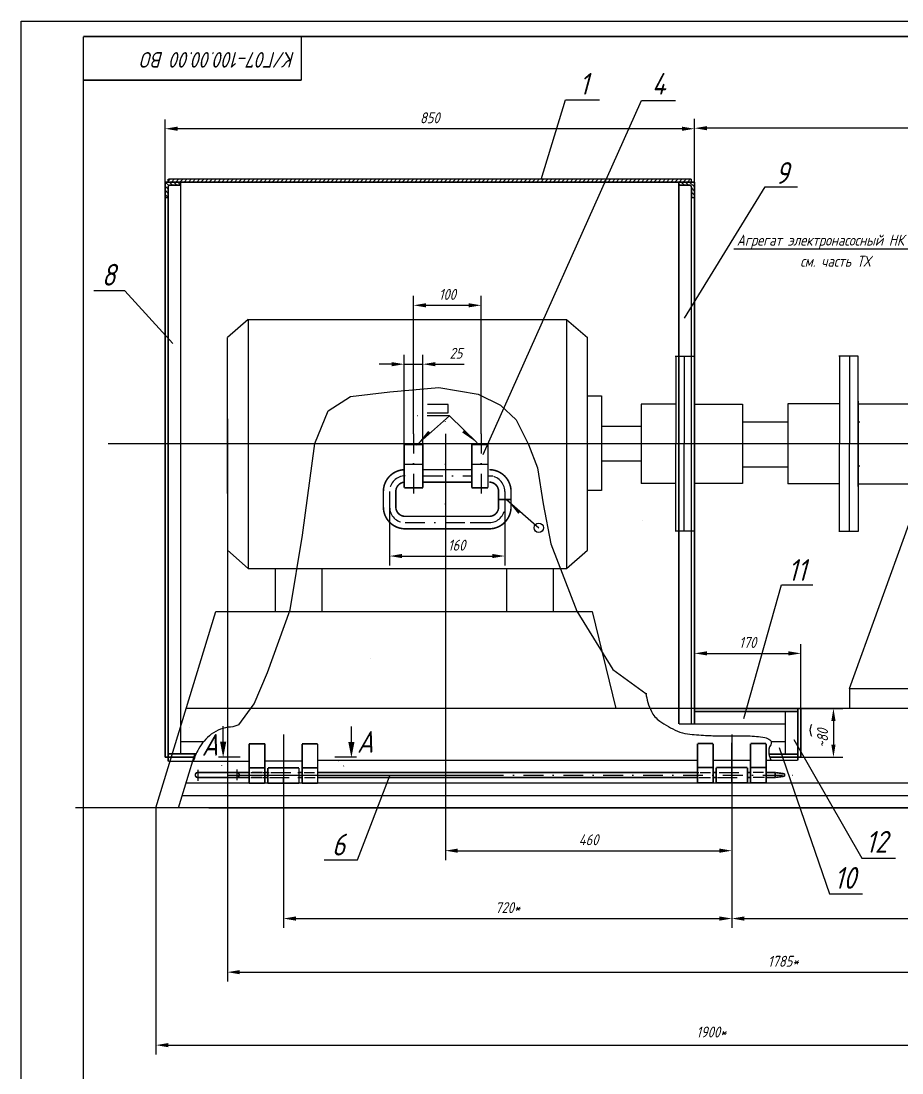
# Model space of a CAD drawing. Extents: x 973 to 2730, y 39 to 1746.
# Drawn here: x 1889.6 to 2172.4, y 958.1 to 1296.1 of the extents above; entities that cross this region are included whole.
import ezdxf
from ezdxf.enums import TextEntityAlignment as Align

# ---------------------------------------------------------------- set-up
doc = ezdxf.new("R2010")
doc.units = 0
doc.header["$LTSCALE"] = 0.5
doc.header["$MEASUREMENT"] = 0
doc.linetypes.add('DASHDOT', pattern=[25.4, 12.7, -6.35, 0, -6.35])
doc.linetypes.add('DASHED', pattern=[19.05, 12.7, -6.35])
doc.layers.get('0').update_dxf_attribs({"linetype": 'CONTINUOUS'})
doc.layers.get('DEFPOINTS').update_dxf_attribs({"linetype": 'CONTINUOUS'})
doc.styles.add('ROMANC', font='romanc', dxfattribs={"width": 0.8, "oblique": 15, "height": 3.5})
doc.dimstyles.get("Standard").update_dxf_attribs({"dimtxt": 0.18, "dimasz": 0.18, "dimexe": 0.18, "dimexo": 0.0625, "dimgap": 0.09, "dimtad": 0, "dimtih": 1, "dimtoh": 1, "dimdec": 4, "dimzin": 0, "dimdsep": 46, "dimtxsty": 'Standard', "dimcen": 0.09, "dimadec": 0, "dimazin": 0, "dimtfac": 1, "dimtdec": 4, "dimtofl": 0, "dimtmove": 0, "dimatfit": 3, "dimfxl": 0, "dimtolj": 1, "dimtzin": 0, "dimarcsym": 0})

# ---------------------------------------------------------------- blocks, each defined once
blk = doc.blocks.new('*D43')
at = {"color": 0, "linetype": 'ByBlock'}
for p, q in [((1953.17, 1043.22), (1953.17, 964.03)), ((2333.17, 1004.88), (2333.17, 964.03)), ((1957.17, 967.03), (2329.17, 967.03))]:
    blk.add_line(p, q, dxfattribs=at)
for points in [[(1957.17, 967.7), (1957.17, 966.36), (1953.17, 967.03)], [(2329.17, 967.7), (2329.17, 966.36), (2333.17, 967.03)]]:
    blk.add_solid(points, dxfattribs=at)
at = {"layer": 'DEFPOINTS', "color": 0, "linetype": 'ByBlock'}
for p in [(1953.17, 1043.22), (2333.17, 1004.88), (2333.17, 967.03)]:
    blk.add_point(p, dxfattribs=at)
at = {"color": 0, "linetype": 'ByBlock', "style": 'ROMANC', "oblique": 15, "width": 0.8}
blk.add_text('1900*', height=3.5, dxfattribs=at).set_placement((2131.57, 971.24), align=Align.MIDDLE_CENTER)
blk = doc.blocks.new('*D50')
at = {"color": 0, "linetype": 'ByBlock'}
for p, q in [((2333.17, 1019.97), (2333.17, 987.48)), ((1976.17, 1011.05), (1976.17, 987.48)), ((1980.17, 990.48), (2329.17, 990.48))]:
    blk.add_line(p, q, dxfattribs=at)
for points in [[(1980.17, 991.15), (1980.17, 989.81), (1976.17, 990.48)], [(2329.17, 991.15), (2329.17, 989.81), (2333.17, 990.48)]]:
    blk.add_solid(points, dxfattribs=at)
at = {"layer": 'DEFPOINTS', "color": 0, "linetype": 'ByBlock'}
for p in [(2333.17, 1019.97), (1976.17, 1011.05), (2333.17, 990.48)]:
    blk.add_point(p, dxfattribs=at)
at = {"color": 0, "linetype": 'ByBlock', "style": 'ROMANC', "oblique": 15, "width": 0.8}
blk.add_text('1785*', height=3.5, dxfattribs=at).set_placement((2154.67, 993.98), align=Align.MIDDLE_CENTER)
blk = doc.blocks.new('*D52')
at = {"color": 0, "linetype": 'ByBlock'}
for p, q in [((2282.17, 1043.22), (2282.17, 1004.7)), ((2138.17, 1025.36), (2138.17, 1004.7)), ((2142.17, 1007.7), (2278.17, 1007.7))]:
    blk.add_line(p, q, dxfattribs=at)
for points in [[(2142.17, 1008.37), (2142.17, 1007.03), (2138.17, 1007.7)], [(2278.17, 1008.37), (2278.17, 1007.03), (2282.17, 1007.7)]]:
    blk.add_solid(points, dxfattribs=at)
at = {"layer": 'DEFPOINTS', "color": 0, "linetype": 'ByBlock'}
for p in [(2282.17, 1043.22), (2138.17, 1025.36), (2282.17, 1007.7)]:
    blk.add_point(p, dxfattribs=at)
at = {"color": 0, "linetype": 'ByBlock', "style": 'ROMANC', "oblique": 15, "width": 0.8}
blk.add_text('720*', height=3.5, dxfattribs=at).set_placement((2210.17, 1011.2), align=Align.MIDDLE_CENTER)
blk = doc.blocks.new('*D51')
at = {"color": 0, "linetype": 'ByBlock'}
for p, q in [((2138.17, 1043.22), (2138.17, 1004.7)), ((1994.17, 1035.62), (1994.17, 1004.7)), ((1998.17, 1007.7), (2134.17, 1007.7))]:
    blk.add_line(p, q, dxfattribs=at)
for points in [[(1998.17, 1008.37), (1998.17, 1007.03), (1994.17, 1007.7)], [(2134.17, 1008.37), (2134.17, 1007.03), (2138.17, 1007.7)]]:
    blk.add_solid(points, dxfattribs=at)
at = {"layer": 'DEFPOINTS', "color": 0, "linetype": 'ByBlock'}
for p in [(2138.17, 1043.22), (1994.17, 1035.62), (2138.17, 1007.7)]:
    blk.add_point(p, dxfattribs=at)
at = {"color": 0, "linetype": 'ByBlock', "style": 'ROMANC', "oblique": 15, "width": 0.8}
blk.add_text('720*', height=3.5, dxfattribs=at).set_placement((2066.17, 1011.2), align=Align.MIDDLE_CENTER)
blk = doc.blocks.new('*D44')
at = {"color": 0, "linetype": 'ByBlock'}
for p, q in [((1956.17, 1244.32), (1956.17, 1264.46)), ((2126.17, 1244.32), (2126.17, 1264.46)), ((2122.17, 1261.46), (1960.17, 1261.46))]:
    blk.add_line(p, q, dxfattribs=at)
for points in [[(1960.17, 1262.13), (1960.17, 1260.79), (1956.17, 1261.46)], [(2122.17, 1262.13), (2122.17, 1260.79), (2126.17, 1261.46)]]:
    blk.add_solid(points, dxfattribs=at)
at = {"layer": 'DEFPOINTS', "color": 0, "linetype": 'ByBlock'}
for p in [(1956.17, 1261.46), (1956.17, 1244.32), (2126.17, 1244.32)]:
    blk.add_point(p, dxfattribs=at)
at = {"color": 0, "linetype": 'ByBlock', "style": 'ROMANC', "oblique": 15, "width": 0.8}
blk.add_text('850', height=3.5, dxfattribs=at).set_placement((2041.17, 1264.96), align=Align.MIDDLE_CENTER)
blk = doc.blocks.new('*X45')
at = {"color": 0}
for p, q in [((1957.17, 1244.59), (1957.9, 1245.32)), ((1958.25, 1244.32), (1959.25, 1245.32)), ((1959.6, 1244.32), (1960.6, 1245.32)), ((1960.94, 1244.32), (1961.94, 1245.32)), ((1962.29, 1244.32), (1963.29, 1245.32)), ((1963.64, 1244.32), (1964.64, 1245.32)), ((1964.99, 1244.32), (1965.99, 1245.32)), ((1966.33, 1244.32), (1967.33, 1245.32)), ((1967.68, 1244.32), (1968.68, 1245.32)), ((1969.03, 1244.32), (1970.03, 1245.32)), ((1970.37, 1244.32), (1971.37, 1245.32)), ((1971.72, 1244.32), (1972.72, 1245.32)), ((1973.07, 1244.32), (1974.07, 1245.32)), ((1974.41, 1244.32), (1975.41, 1245.32)), ((1975.76, 1244.32), (1976.76, 1245.32)), ((1977.11, 1244.32), (1978.11, 1245.32)), ((1978.46, 1244.32), (1979.46, 1245.32)), ((1979.8, 1244.32), (1980.8, 1245.32)), ((1981.15, 1244.32), (1982.15, 1245.32)), ((1982.5, 1244.32), (1983.5, 1245.32)), ((1983.84, 1244.32), (1984.84, 1245.32)), ((1985.19, 1244.32), (1986.19, 1245.32)), ((1986.54, 1244.32), (1987.54, 1245.32)), ((1987.89, 1244.32), (1988.89, 1245.32)), ((1989.23, 1244.32), (1990.23, 1245.32)), ((1990.58, 1244.32), (1991.58, 1245.32)), ((1991.93, 1244.32), (1992.93, 1245.32)), ((1993.27, 1244.32), (1994.27, 1245.32)), ((1994.62, 1244.32), (1995.62, 1245.32)), ((1995.97, 1244.32), (1996.97, 1245.32)), ((1997.31, 1244.32), (1998.31, 1245.32)), ((1998.66, 1244.32), (1999.66, 1245.32)), ((2000.01, 1244.32), (2001.01, 1245.32)), ((2001.36, 1244.32), (2002.36, 1245.32)), ((2002.7, 1244.32), (2003.7, 1245.32)), ((2004.05, 1244.32), (2005.05, 1245.32)), ((2005.4, 1244.32), (2006.4, 1245.32)), ((2006.74, 1244.32), (2007.74, 1245.32)), ((2008.09, 1244.32), (2009.09, 1245.32)), ((2009.44, 1244.32), (2010.44, 1245.32)), ((2010.78, 1244.32), (2011.78, 1245.32)), ((2012.13, 1244.32), (2013.13, 1245.32)), ((2013.48, 1244.32), (2014.48, 1245.32)), ((2014.83, 1244.32), (2015.83, 1245.32)), ((2016.17, 1244.32), (2017.17, 1245.32)), ((2017.52, 1244.32), (2018.52, 1245.32)), ((2018.87, 1244.32), (2019.87, 1245.32)), ((2020.21, 1244.32), (2021.21, 1245.32)), ((2021.56, 1244.32), (2022.56, 1245.32)), ((2022.91, 1244.32), (2023.91, 1245.32)), ((2024.26, 1244.32), (2025.26, 1245.32)), ((2025.6, 1244.32), (2026.6, 1245.32)), ((2026.95, 1244.32), (2027.95, 1245.32)), ((2028.3, 1244.32), (2029.3, 1245.32)), ((2029.64, 1244.32), (2030.64, 1245.32)), ((2030.99, 1244.32), (2031.99, 1245.32)), ((2032.34, 1244.32), (2033.34, 1245.32)), ((2033.68, 1244.32), (2034.68, 1245.32)), ((2035.03, 1244.32), (2036.03, 1245.32)), ((2036.38, 1244.32), (2037.38, 1245.32)), ((2037.73, 1244.32), (2038.73, 1245.32)), ((2039.07, 1244.32), (2040.07, 1245.32)), ((2040.42, 1244.32), (2041.42, 1245.32)), ((2041.77, 1244.32), (2042.77, 1245.32)), ((2043.11, 1244.32), (2044.11, 1245.32)), ((2044.46, 1244.32), (2045.46, 1245.32)), ((2045.81, 1244.32), (2046.81, 1245.32)), ((2047.15, 1244.32), (2048.15, 1245.32)), ((2048.5, 1244.32), (2049.5, 1245.32)), ((2049.85, 1244.32), (2050.85, 1245.32)), ((2051.2, 1244.32), (2052.2, 1245.32)), ((2052.54, 1244.32), (2053.54, 1245.32)), ((2053.89, 1244.32), (2054.89, 1245.32)), ((2055.24, 1244.32), (2056.24, 1245.32)), ((2056.58, 1244.32), (2057.58, 1245.32)), ((2057.93, 1244.32), (2058.93, 1245.32)), ((2059.28, 1244.32), (2060.28, 1245.32)), ((2060.63, 1244.32), (2061.63, 1245.32)), ((2061.97, 1244.32), (2062.97, 1245.32)), ((2063.32, 1244.32), (2064.32, 1245.32)), ((2064.67, 1244.32), (2065.67, 1245.32)), ((2066.01, 1244.32), (2067.01, 1245.32)), ((2067.36, 1244.32), (2068.36, 1245.32)), ((2068.71, 1244.32), (2069.71, 1245.32)), ((2070.05, 1244.32), (2071.05, 1245.32)), ((2071.4, 1244.32), (2072.4, 1245.32)), ((2072.75, 1244.32), (2073.75, 1245.32)), ((2074.1, 1244.32), (2075.1, 1245.32)), ((2075.44, 1244.32), (2076.44, 1245.32)), ((2076.79, 1244.32), (2077.79, 1245.32)), ((2078.14, 1244.32), (2079.14, 1245.32)), ((2079.48, 1244.32), (2080.48, 1245.32)), ((2080.83, 1244.32), (2081.83, 1245.32)), ((2082.18, 1244.32), (2083.18, 1245.32)), ((2083.52, 1244.32), (2084.52, 1245.32)), ((2084.87, 1244.32), (2085.87, 1245.32)), ((2086.22, 1244.32), (2087.22, 1245.32)), ((2087.57, 1244.32), (2088.57, 1245.32)), ((2088.91, 1244.32), (2089.91, 1245.32)), ((2090.26, 1244.32), (2091.26, 1245.32)), ((2091.61, 1244.32), (2092.61, 1245.32)), ((2092.95, 1244.32), (2093.95, 1245.32)), ((2094.3, 1244.32), (2095.3, 1245.32)), ((2095.65, 1244.32), (2096.65, 1245.32)), ((2097, 1244.32), (2098, 1245.32)), ((2098.34, 1244.32), (2099.34, 1245.32)), ((2099.69, 1244.32), (2100.69, 1245.32)), ((2101.04, 1244.32), (2102.04, 1245.32)), ((2102.38, 1244.32), (2103.38, 1245.32)), ((2103.73, 1244.32), (2104.73, 1245.32)), ((2105.08, 1244.32), (2106.08, 1245.32)), ((2106.42, 1244.32), (2107.42, 1245.32)), ((2107.77, 1244.32), (2108.77, 1245.32)), ((2109.12, 1244.32), (2110.12, 1245.32)), ((2110.47, 1244.32), (2111.47, 1245.32)), ((2111.81, 1244.32), (2112.81, 1245.32)), ((2113.16, 1244.32), (2114.16, 1245.32)), ((2114.51, 1244.32), (2115.51, 1245.32)), ((2115.85, 1244.32), (2116.85, 1245.32)), ((2117.2, 1244.32), (2118.2, 1245.32)), ((2118.55, 1244.32), (2119.55, 1245.32)), ((2119.89, 1244.32), (2120.89, 1245.32)), ((2121.24, 1244.32), (2122.24, 1245.32)), ((2122.59, 1244.32), (2123.59, 1245.32)), ((2123.94, 1244.32), (2124.94, 1245.32))]:
    blk.add_line(p, q, dxfattribs=at)
blk = doc.blocks.new('*X46')
at = {"color": 0}
for p, q in [((2121.58, 1243.32), (2121.17, 1243.73)), ((2122.93, 1243.32), (2121.93, 1244.32)), ((2124.27, 1243.32), (2123.28, 1244.32)), ((2126.17, 1242.77), (2124.62, 1244.32)), ((2126.17, 1244.12), (2125.97, 1244.32)), ((2126.17, 1241.43), (2125.17, 1242.43)), ((2126.17, 1240.08), (2125.17, 1241.08)), ((2125.58, 1239.32), (2125.17, 1239.73))]:
    blk.add_line(p, q, dxfattribs=at)
blk = doc.blocks.new('*X47')
at = {"color": 0}
for p, q in [((1957.38, 1243.18), (1956.24, 1244.32)), ((1958.59, 1243.32), (1957.59, 1244.32)), ((1959.94, 1243.32), (1958.94, 1244.32)), ((1961.13, 1243.47), (1960.29, 1244.32)), ((1957.17, 1242.05), (1956.17, 1243.05)), ((1957.17, 1240.7), (1956.17, 1241.7)), ((1957.1, 1239.42), (1956.17, 1240.35))]:
    blk.add_line(p, q, dxfattribs=at)
blk = doc.blocks.new('*D48')
at = {"color": 0, "linetype": 'ByBlock'}
for p, q in [((2126.17, 1075.22), (2126.17, 1095.9)), ((2160.36, 1075.22), (2160.36, 1095.9)), ((2130.17, 1092.9), (2156.36, 1092.9))]:
    blk.add_line(p, q, dxfattribs=at)
for points in [[(2130.17, 1093.57), (2130.17, 1092.23), (2126.17, 1092.9)], [(2156.36, 1093.57), (2156.36, 1092.23), (2160.36, 1092.9)]]:
    blk.add_solid(points, dxfattribs=at)
at = {"layer": 'DEFPOINTS', "color": 0, "linetype": 'ByBlock'}
for p in [(2160.36, 1092.9), (2126.17, 1075.22), (2160.36, 1075.22)]:
    blk.add_point(p, dxfattribs=at)
at = {"color": 0, "linetype": 'ByBlock', "style": 'ROMANC', "oblique": 15, "width": 0.8}
blk.add_text('170', height=3.5, dxfattribs=at).set_placement((2143.26, 1096.4), align=Align.MIDDLE_CENTER)
blk = doc.blocks.new('*D54')
at = {"color": 0, "linetype": 'ByBlock'}
for p, q in [((2126.17, 1244.32), (2126.17, 1264.63)), ((2336.77, 1173.88), (2336.77, 1264.63)), ((2332.77, 1261.63), (2130.17, 1261.63))]:
    blk.add_line(p, q, dxfattribs=at)
for points in [[(2130.17, 1262.3), (2130.17, 1260.96), (2126.17, 1261.63)], [(2332.77, 1262.3), (2332.77, 1260.96), (2336.77, 1261.63)]]:
    blk.add_solid(points, dxfattribs=at)
at = {"layer": 'DEFPOINTS', "color": 0, "linetype": 'ByBlock'}
for p in [(2126.17, 1261.63), (2126.17, 1244.32), (2336.77, 1173.88)]:
    blk.add_point(p, dxfattribs=at)
at = {"color": 0, "linetype": 'ByBlock', "style": 'ROMANC', "oblique": 15, "width": 0.8}
blk.add_text('1035*', height=3.5, dxfattribs=at).set_placement((2231.47, 1265.13), align=Align.MIDDLE_CENTER)
blk = doc.blocks.new('*D67')
at = {"color": 0, "linetype": 'ByBlock'}
for p, q in [((2035.97, 1163.42), (2035.97, 1207.73)), ((2057.67, 1165.77), (2057.67, 1207.73)), ((2039.97, 1204.73), (2053.67, 1204.73))]:
    blk.add_line(p, q, dxfattribs=at)
for points in [[(2039.97, 1205.4), (2039.97, 1204.06), (2035.97, 1204.73)], [(2053.67, 1205.4), (2053.67, 1204.06), (2057.67, 1204.73)]]:
    blk.add_solid(points, dxfattribs=at)
at = {"layer": 'DEFPOINTS', "color": 0, "linetype": 'ByBlock'}
for p in [(2057.67, 1204.73), (2035.97, 1163.42), (2057.67, 1165.77)]:
    blk.add_point(p, dxfattribs=at)
at = {"color": 0, "linetype": 'ByBlock', "style": 'ROMANC', "oblique": 15, "width": 0.8}
blk.add_text('100', height=3.5, dxfattribs=at).set_placement((2046.82, 1208.23), align=Align.MIDDLE_CENTER)
blk = doc.blocks.new('*D68')
at = {"color": 0, "linetype": 'ByBlock'}
for p, q in [((2046.17, 1124.97), (2046.17, 1026.51)), ((2138.17, 1058.52), (2138.17, 1026.51)), ((2050.17, 1029.51), (2134.17, 1029.51))]:
    blk.add_line(p, q, dxfattribs=at)
for points in [[(2050.17, 1030.18), (2050.17, 1028.84), (2046.17, 1029.51)], [(2134.17, 1030.18), (2134.17, 1028.84), (2138.17, 1029.51)]]:
    blk.add_solid(points, dxfattribs=at)
at = {"layer": 'DEFPOINTS', "color": 0, "linetype": 'ByBlock'}
for p in [(2046.17, 1124.97), (2138.17, 1058.52), (2138.17, 1029.51)]:
    blk.add_point(p, dxfattribs=at)
at = {"color": 0, "linetype": 'ByBlock', "style": 'ROMANC', "oblique": 15, "width": 0.8}
blk.add_text('460', height=3.5, dxfattribs=at).set_placement((2092.17, 1033.01), align=Align.MIDDLE_CENTER)
blk = doc.blocks.new('*D78')
at = {"color": 0, "linetype": 'ByBlock'}
for p, q in [((2007.92, 1139.92), (2007.92, 1121.17)), ((2044.92, 1142.32), (2044.92, 1121.17)), ((2011.92, 1124.17), (2040.92, 1124.17))]:
    blk.add_line(p, q, dxfattribs=at)
for points in [[(2011.92, 1124.84), (2011.92, 1123.5), (2007.92, 1124.17)], [(2040.92, 1124.84), (2040.92, 1123.5), (2044.92, 1124.17)]]:
    blk.add_solid(points, dxfattribs=at)
at = {"layer": 'DEFPOINTS', "color": 0, "linetype": 'ByBlock'}
for p in [(2007.92, 1139.92), (2044.92, 1142.32), (2044.92, 1124.17)]:
    blk.add_point(p, dxfattribs=at)
at = {"color": 0, "linetype": 'ByBlock', "style": 'ROMANC', "oblique": 15, "width": 0.8}
blk.add_text('160', height=3.5, dxfattribs=at).set_placement((2029.46, 1127.66), align=Align.MIDDLE_CENTER)
blk = doc.blocks.new('*D71')
at = {"color": 0, "linetype": 'ByBlock'}
for p, q in [((2032.97, 1160.02), (2032.97, 1188.81)), ((2038.97, 1160.02), (2038.97, 1188.81)), ((2028.97, 1185.81), (2024.97, 1185.81)), ((2032.97, 1185.81), (2038.97, 1185.81)), ((2042.97, 1185.81), (2046.97, 1185.81)), ((2046.97, 1185.81), (2052.17, 1185.81))]:
    blk.add_line(p, q, dxfattribs=at)
for points in [[(2028.97, 1186.48), (2028.97, 1185.14), (2032.97, 1185.81)], [(2042.97, 1186.48), (2042.97, 1185.14), (2038.97, 1185.81)]]:
    blk.add_solid(points, dxfattribs=at)
at = {"layer": 'DEFPOINTS', "color": 0, "linetype": 'ByBlock'}
for p in [(2038.97, 1185.81), (2032.97, 1160.02), (2038.97, 1160.02)]:
    blk.add_point(p, dxfattribs=at)
at = {"color": 0, "linetype": 'ByBlock', "style": 'ROMANC', "oblique": 15, "width": 0.8}
blk.add_text('25', height=3.5, dxfattribs=at).set_placement((2049.57, 1189.31), align=Align.MIDDLE_CENTER)
blk = doc.blocks.new('*D76')
at = {"color": 0, "linetype": 'ByBlock'}
for p, q in [((2140.01, 1075.22), (2153.45, 1075.22)), ((2150.45, 1071.22), (2150.45, 1063.52)), ((2140.01, 1059.52), (2153.45, 1059.52))]:
    blk.add_line(p, q, dxfattribs=at)
for points in [[(2149.78, 1071.22), (2151.12, 1071.22), (2150.45, 1075.22)], [(2149.78, 1063.52), (2151.12, 1063.52), (2150.45, 1059.52)]]:
    blk.add_solid(points, dxfattribs=at)
at = {"layer": 'DEFPOINTS', "color": 0, "linetype": 'ByBlock'}
for p in [(2140.01, 1075.22), (2140.01, 1059.52), (2150.45, 1059.52)]:
    blk.add_point(p, dxfattribs=at)
at = {"color": 0, "linetype": 'ByBlock', "style": 'ROMANC', "oblique": 15, "width": 0.8}
blk.add_text('~80', height=3.5, rotation=90, dxfattribs=at).set_placement((2146.95, 1065.58), align=Align.MIDDLE_CENTER)

msp = doc.modelspace()

# ---------------------------------------------------------------- linework, layer by layer
for p, q in [((1889.571, 702.16), (1889.571, 1296.06)), ((1889.571, 1296.06), (2730.471, 1296.06)), ((2037.94, 1156.79), (2088.86, 1270.57)), ((2056.57, 1245.14), (2064.45, 1270.73)), ((2064.45, 1270.73), (2075.28, 1270.73)), ((2088.86, 1270.57), (2099.74, 1270.57)), ((1936.82, 1244.31713), (1941.82, 1244.31713)), ((1940.82, 1244.31713), (1940.82, 1243.62)), ((2100.82, 1244.32), (2100.82, 1243.62287)), ((1936.82, 1242.72), (1936.82, 1239.62)), ((2102.64729, 1200.57565), (2128.51, 1242.76)), ((2104.82, 1242.72287), (2104.82, 1239.62287)), ((2128.51, 1242.76), (2138.87, 1242.76)), ((2215.05, 1222.74), (2118.49, 1222.74)), ((2105.82, 1212.32), (2105.82, 1166.89617)), ((1922.93, 1209.42), (1912.89, 1209.42)), ((1922.93, 1209.42), (1938.3, 1192.46)), ((1962.55, 1200.22), (1955.82, 1194.34719)), ((1962.55, 1200.22), (2064.73, 1200.22)), ((1962.55, 1200.22), (1962.55, 1120.22)), ((2064.73, 1200.22), (2071.46, 1194.34719)), ((2064.73, 1200.22), (2064.73, 1120.22)), ((1955.82, 1144.23417), (1955.82, 1194.34719)), ((2071.46, 1126.09281), (2071.46, 1194.34719)), ((2105.82, 1188.28), (2099.64, 1188.28)), ((2099.82, 1188.3), (2099.82, 1160.22)), ((2102.52, 1188.3), (2102.52, 1160.22)), ((2105.82, 1145.13597), (2105.82, 1188.28)), ((2158.35, 1188.4), (2152.17, 1188.4)), ((2152.35, 1188.42), (2152.35, 1160.22)), ((2155.55, 1188.42), (2155.55, 1160.22)), ((2158.35, 1160.22), (2158.35, 1188.4)), ((2026.72, 1172.86), (2020.12, 1172.86)), ((2026.72, 1170.13), (2026.72, 1172.86)), ((2071.46, 1175.64), (2075.97, 1175.64)), ((2075.97, 1175.64), (2075.97, 1145.26)), ((2099.82, 1172.98), (2088.67, 1172.98)), ((2088.67, 1172.98), (2088.67, 1147.46)), ((2105.82, 1175.30403), (2105.82, 1132.16)), ((2105.86, 1172.95), (2121.23, 1172.95)), ((2121.23, 1172.95), (2121.23, 1147.5)), ((2135.83, 1173.1), (2135.83, 1147.34)), ((2152.35, 1173.1), (2135.83, 1173.1)), ((2158.35, 1173.88), (2158.35, 1160.22)), ((2158.47, 1173.12), (2178.97, 1173.12)), ((2020, 1170.13), (2026.72, 1170.13)), ((1955.82, 1168.22), (1955.82, 1011.05)), ((2016.58, 1159.79), (2027.20158, 1169.18114)), ((2016.92, 1169.18114), (2016.8, 1169.18114)), ((2027.20158, 1169.18114), (2020, 1169.18114)), ((2025.82, 1167.43), (2025.82, 1167.52)), ((2036.09, 1160.51), (2027.20158, 1169.18114)), ((2121.23, 1167.32), (2135.83, 1167.32)), ((2158.35, 1167.32), (2158.9, 1167.32)), ((2025.82, 1163.46), (2025.82, 1124.97)), ((2088.67, 1165.78), (2075.97, 1165.78)), ((2330.89, 1160.22), (1917.55, 1160.22)), ((2099.82, 1132.14), (2099.82, 1160.22)), ((2102.52, 1132.14), (2102.52, 1160.22)), ((2152.35, 1132.02), (2152.35, 1160.22)), ((2155.55, 1132.02), (2155.55, 1160.22)), ((2158.35, 1146.56), (2158.35, 1160.22)), ((2158.35, 1160.22), (2158.35, 1132.04)), ((2088.67, 1154.66), (2075.97, 1154.66)), ((2121.23, 1152.88), (2135.83, 1152.88)), ((2158.35, 1153.12), (2158.9, 1153.12)), ((2018.62, 1149.92), (2020.12, 1149.92)), ((2031.72, 1149.92), (2034.32, 1149.92)), ((2039.52, 1149.92), (2041.02, 1149.92)), ((2099.82, 1147.46), (2088.67, 1147.46)), ((2121.23, 1147.5), (2105.82, 1147.5)), ((2152.35, 1147.34), (2135.83, 1147.34)), ((2178.97, 1147.25), (2158.47, 1147.25)), ((2045.51, 1142.36), (2055.80229, 1133.26)), ((2075.97, 1145.26), (2071.46, 1145.26)), ((2088.98, 1135.65), (2088.98, 1135.74)), ((2155.64525, 1081.63236), (2174.67855, 1134.3)), ((2105.82, 1132.16), (2099.64, 1132.16)), ((2158.35, 1132.04), (2152.17, 1132.04)), ((1962.55, 1120.22), (1955.82, 1126.09281)), ((2064.73, 1120.22), (2071.46, 1126.09281)), ((1962.55, 1120.22), (2064.73, 1120.22)), ((1971.13, 1120.22), (1971.13, 1106.35)), ((1986.13, 1120.22), (1986.13, 1106.35)), ((2045.44, 1120.22), (2045.44, 1106.35)), ((2060.44, 1120.22), (2060.44, 1106.35)), ((2121.63387, 1071.99096), (2133.79, 1114.96)), ((2133.79, 1114.96), (2143.86, 1114.96)), ((1932.82, 1043.22), (1952.10503, 1106.35)), ((1952.10503, 1106.35), (2072.95, 1106.35)), ((2072.95, 1106.35), (2080.61582, 1075.22)), ((2001.82, 1091.25), (2001.82, 1091.29)), ((2155.64525, 1081.63236), (2155.64525, 1075.22)), ((2155.64525, 1081.63236), (2226.51121, 1081.63236)), ((2105.82, 1075.22), (1942.5954, 1075.22)), ((2295.26652, 1075.22), (2138.9, 1075.22)), ((1943.52, 1069.01), (1943.52, 1068.96)), ((1954.47, 1064.5), (1954.47, 1069.5)), ((1995.65, 1064.42), (1995.65, 1069.42)), ((1973.82, 1066.85), (1973.82, 1035.62)), ((2117.82, 1066.85), (2117.82, 1025.36)), ((2137.7, 1065.28), (2159.51, 1027.13)), ((1967.82, 1063.82), (1962.82, 1063.82)), ((1962.82, 1063.82), (1962.82, 1051.22)), ((1962.82, 1063.82), (1962.82, 1051.22)), ((1967.82, 1063.82), (1967.82, 1051.22)), ((2117.82, 1059.52), (2117.82, 1064.12)), ((2132.99, 1062.62), (2149.15, 1015.68)), ((1940.11382, 1043.22), (1945.49029, 1060.82)), ((2117.82, 1056.02), (2117.82, 1059.52)), ((1953.91, 1056.85), (1953.91, 1056.8)), ((1967.82, 1056.12), (1962.82, 1056.12)), ((1962.82, 1054.62), (1963.12, 1054.62)), ((1967.32, 1054.62), (1969.22, 1054.62)), ((1978.42, 1054.62), (1978.82, 1054.62)), ((2105.52, 1054.62), (2107.22, 1054.62)), ((2117.82, 1051.62), (2117.82, 1056.02)), ((2117.82, 1051.62), (2117.82, 1056.02)), ((1942.58822, 1051.32), (2310.3456, 1051.32)), ((1962.82, 1053.02), (1963.12, 1053.02)), ((1962.82, 1051.22), (1963.32, 1051.22)), ((1963.22, 1051.22), (1962.82, 1051.22)), ((1964.92, 1051.32), (1964.92, 1051.22)), ((1967.02, 1051.22), (1967.02, 1051.32)), ((1967.22, 1053.02), (1969.02, 1053.02)), ((1968.82, 1052.82), (1968.82, 1052.62)), ((1968.82, 1052.62), (1968.82, 1051.32)), ((1968.82, 1051.22), (1970.82, 1051.22)), ((1973.82, 1051.22), (1973.82, 1052.82)), ((1973.82, 1051.22), (1975.92, 1051.22)), ((1978.42, 1053.02), (1978.82, 1053.02)), ((1978.82, 1052.82), (1978.82, 1052.62)), ((1978.82, 1052.62), (1978.82, 1051.32)), ((1980.62, 1051.22), (1980.62, 1051.32)), ((1982.72, 1051.32), (1982.72, 1051.22)), ((1997.66, 1026.57), (2008.07, 1053.85)), ((2105.62, 1053.02), (2107.12, 1053.02)), ((2107.22, 1051.32), (2106.82, 1051.32)), ((2112.82, 1051.32), (2114.72, 1051.32)), ((2117.82, 1051.32), (2115.82, 1051.32)), ((2117.82, 1051.32), (2117.82, 1052.92)), ((2122.82, 1052.92), (2122.82, 1052.72)), ((2122.82, 1052.72), (2122.82, 1051.42)), ((2124.62, 1051.32), (2124.62, 1051.42)), ((2126.72, 1051.42), (2126.72, 1051.32)), ((2134.72, 1053.82), (2134.72, 1053.42)), ((1941.33575, 1047.22), (2001.82, 1047.22)), ((1990.92, 1047.22), (2311.59807, 1047.22)), ((2326.7, 1043.22), (1907.03, 1043.22)), ((1949.82, 1043.22), (2303.82, 1043.22)), ((1986.87, 1026.57), (1997.66, 1026.57)), ((2159.51, 1027.13), (2170.42, 1027.13)), ((2149.15, 1015.68), (2159.75, 1015.68))]:
    msp.add_line(p, q)
at = {"color": 0, "linetype": 'ByBlock'}
for p, q in [((2015.62, 1163.42), (2015.62, 1166.48)), ((2037.32, 1163.42), (2037.32, 1165.77))]:
    msp.add_line(p, q, dxfattribs=at)
at = {"linetype": 'DASHDOT'}
for p, q in [((2015.62, 1163.42), (2015.62, 1143.52)), ((2025.82, 1163.25537), (2025.82, 1129.12)), ((2037.32, 1163.42), (2037.32, 1143.52)), ((2018.62, 1149.92), (2034.32, 1149.92)), ((2039.52, 1149.92), (2039.92, 1149.92)), ((2007.92, 1144.92), (2007.92, 1139.92)), ((2044.92, 1144.92), (2044.92, 1139.92)), ((2012.92, 1134.92), (2039.92, 1134.92)), ((2033.82, 1134.92), (2039.92, 1134.92)), ((1946.32, 1055.52), (1946.32, 1051.92)), ((1958.82, 1055.62), (1958.82, 1052.12)), ((2038.15, 1053.82), (2137.76, 1053.82))]:
    msp.add_line(p, q, dxfattribs=at)
at = {"linetype": 'DASHED'}
for p, q in [((1963.42, 1054.62), (1967.12, 1054.62)), ((1967.12, 1054.62), (1963.82, 1054.62)), ((1969.82, 1054.62), (1978.12, 1054.62)), ((1980.52, 1054.62), (1983.82, 1054.62)), ((2107.62, 1054.62), (2110.92, 1054.62)), ((2113.72, 1054.62), (2121.72, 1054.62)), ((2128.02, 1054.62), (2124.72, 1054.62)), ((1963.42, 1053.02), (1967.02, 1053.02)), ((1967.02, 1053.02), (1963.62, 1053.02)), ((1969.32, 1053.02), (1978.12, 1053.02)), ((1980.62, 1053.02), (1984.02, 1053.02)), ((2107.32, 1053.02), (2111.02, 1053.02)), ((2113.22, 1053.02), (2121.92, 1053.02)), ((2128.32, 1053.02), (2124.62, 1053.02))]:
    msp.add_line(p, q, dxfattribs=at)
at = {"linetype": 'Continuous'}
msp.add_line((1955.82, 1053.82), (2038.12, 1053.82), dxfattribs=at)
at = {"const_width": 0.5}
for points in [[(1909.571, 707.16), (1909.571, 1291.06)], [(1909.571, 1291.06), (2725.471, 1291.06)], [(1979.571, 1277.06), (1979.571, 1291.06)], [(1909.571, 1277.06), (1979.571, 1277.06)], [(2105.82, 1244.32), (1935.82, 1244.32)], [(1935.82, 1244.32), (1935.82, 1059.52)], [(1936.82, 1244.32), (1936.82, 1245.32)], [(2104.82, 1245.32), (1936.82, 1245.32)], [(1936.82, 1245.32), (1936.82, 1244.32)], [(1940.82, 1244.32), (1940.82, 1060.62)], [(2100.82, 1244.32), (2100.82, 1070.22)], [(2104.82, 1245.32), (2103.65, 1245.32)], [(2104.82, 1245.32), (2104.82, 1244.32)], [(2105.82, 1244.32), (2105.82, 1070.22)], [(1936.82, 1242.72), (1936.82, 1239.62)], [(1936.82, 1242.72), (1936.82, 1064.55)], [(1937.42, 1243.32), (1940.52, 1243.32)], [(2104.22, 1243.32287), (2101.12, 1243.32287)], [(2104.82, 1242.72287), (2104.82, 1239.62287)], [(1935.82, 1239.32), (1936.52, 1239.32)], [(2104.82, 1239.62287), (2104.82, 1070.22)], [(2105.82, 1239.32287), (2105.12, 1239.32287)], [(2100.82, 1212.32), (2100.82, 1195.10021)], [(2012.62, 1160.02), (2012.62, 1146.12)], [(2012.62, 1160.02), (2018.62, 1160.02)], [(2018.62, 1160.02), (2018.62, 1146.12)], [(2034.32, 1160.02), (2034.32, 1146.12)], [(2034.32, 1160.02), (2039.52, 1160.02)], [(2039.52, 1160.02), (2039.52, 1146.12)], [(2012.52, 1153.62), (2018.62, 1153.62)], [(2039.52, 1153.62), (2034.32, 1153.62)], [(2018.62, 1151.92), (2034.32, 1151.92)], [(2012.62, 1146.12), (2018.62, 1146.12)], [(2018.62, 1147.92), (2034.32, 1147.92)], [(2034.32, 1146.12), (2039.52, 1146.12)], [(2005.92, 1144.92), (2005.92, 1139.92)], [(2009.92, 1144.92), (2009.92, 1139.92)], [(2042.92, 1144.92), (2042.92, 1139.92)], [(2043.02, 1142.32), (2047.02, 1142.32)], [(2046.92, 1144.92), (2046.92, 1139.92)], [(2012.92, 1136.92), (2039.92, 1136.92)], [(2012.92, 1132.92), (2039.92, 1132.92)], [(2140.01, 1075.22), (2105.82, 1075.22)], [(2139.01, 1075.22), (2139.01, 1059.52)], [(2140.01, 1075.22), (2140.01, 1059.52)], [(2139.01, 1074.22), (2105.82, 1074.22)], [(2135.01, 1074.22), (2135.01, 1060.52)], [(2135.01, 1070.22), (2100.82, 1070.22)], [(1936.82, 1064.52), (1936.82, 1059.49)], [(1948.16775, 1064.52), (1940.82, 1064.52)], [(2135.01, 1064.52), (2130.4455, 1064.52)], [(1962.82, 1063.82), (1967.82, 1063.82)], [(1962.82, 1063.82), (1962.82, 1051.22)], [(1967.82, 1063.82), (1967.82, 1051.22)], [(1984.82, 1063.82), (1979.82, 1063.82)], [(1979.82, 1063.82), (1979.82, 1051.22)], [(1984.82, 1063.82), (1984.82, 1051.22)], [(2111.82, 1063.92), (2106.82, 1063.92)], [(2106.82, 1063.92), (2106.82, 1051.32)], [(2111.82, 1063.92), (2111.82, 1051.32)], [(2123.82, 1063.92), (2123.82, 1051.32)], [(2128.82, 1063.92), (2123.82, 1063.92)], [(2128.82, 1063.92), (2128.82, 1051.32)], [(1945.32605, 1059.52), (1935.82, 1059.52)], [(1936.82, 1059.52), (1936.82, 1058.22)], [(1962.82, 1058.22), (1936.82, 1058.22)], [(1952.97, 1059.6), (1959.97, 1059.6)], [(1979.82, 1058.32), (1967.82, 1058.32)], [(2106.82, 1058.52), (1984.82, 1058.52)], [(1990.25, 1059.62), (1997.35, 1059.62)], [(2123.82, 1058.52), (2111.82, 1058.52)], [(2139.01, 1058.52), (2128.82, 1058.52)], [(2139.01, 1060.52), (2129.75437, 1060.52)], [(2140.01, 1059.52), (2130.00981, 1059.52)], [(2139.01, 1059.52), (2139.01, 1058.52)], [(1962.82, 1054.62), (1946.32, 1054.62)], [(1967.82, 1056.12), (1962.82, 1056.12)], [(1968.82, 1054.62), (1967.82, 1054.62)], [(1968.82, 1056.12), (1968.82, 1051.22)], [(1968.82, 1056.12), (1978.82, 1056.12)], [(1978.82, 1056.12), (1978.82, 1051.22)], [(1978.82, 1054.62), (1979.82, 1054.62)], [(1979.82, 1056.12), (1984.82, 1056.12)], [(1984.82, 1054.62), (2073.57, 1054.62)], [(2073.57, 1054.62), (2106.82, 1054.62)], [(2106.82, 1056.22), (2111.82, 1056.22)], [(2111.82, 1054.62), (2112.82, 1054.62)], [(2112.82, 1056.22), (2122.82, 1056.22)], [(2112.82, 1056.22), (2112.82, 1051.32)], [(2122.82, 1056.22), (2122.82, 1051.32)], [(2122.82, 1054.62), (2123.82, 1054.62)], [(2128.82, 1056.22), (2123.82, 1056.22)], [(2128.82, 1054.62), (2131.72, 1054.62)], [(2134.72, 1054.22), (2131.72, 1054.62)], [(2131.72, 1054.62), (2131.72, 1053.02)], [(2134.72, 1054.22), (2134.72, 1053.42)], [(1962.82, 1053.02), (1946.32, 1053.02)], [(1962.82, 1051.22), (1967.82, 1051.22)], [(1967.82, 1051.22), (1962.82, 1051.22)], [(1968.82, 1053.02), (1967.82, 1053.02)], [(1978.82, 1051.22), (1968.82, 1051.22)], [(1978.82, 1053.02), (1979.82, 1053.02)], [(1984.82, 1051.22), (1979.82, 1051.22)], [(1984.82, 1053.02), (2073.57, 1053.02)], [(2073.57, 1053.02), (2106.82, 1053.02)], [(2111.82, 1051.32), (2106.82, 1051.32)], [(2111.82, 1053.02), (2112.82, 1053.02)], [(2122.82, 1051.32), (2112.82, 1051.32)], [(2122.82, 1053.02), (2123.92, 1053.02)], [(2128.82, 1051.32), (2123.82, 1051.32)], [(2131.72, 1053.02), (2128.82, 1053.02)], [(2134.72, 1053.42), (2131.72, 1053.02)]]:
    msp.add_lwpolyline(points, dxfattribs=at)
for points in [[(1940.82, 1243.62, -0.414213562), (1940.52, 1243.32, -0.414213562)], [(2100.82, 1243.62287, 0.414213562), (2101.12, 1243.32287, 0.414213562)], [(1936.82, 1242.72, -0.414213562), (1937.42, 1243.32, -0.414213562)], [(2104.82, 1242.72287, 0.414213562), (2104.22, 1243.32287, 0.414213562)], [(1936.82, 1239.62, -0.414213562), (1936.52, 1239.32, -0.414213562)], [(2104.82, 1239.62287, 0.414213562), (2105.12, 1239.32287, 0.414213562)], [(2012.62, 1151.91357, 0.40171217), (2005.92, 1144.92, 0.414213562)], [(2046.92, 1144.92, 0.414213562), (2039.92, 1151.92, 0.414213562)], [(2012.62, 1147.90496, 0.385170388), (2009.92, 1144.92, 0.414213562)], [(2042.92, 1144.92, 0.414213562), (2039.92, 1147.92, 0.414213562)], [(2005.92, 1139.92, 0.414213562), (2012.92, 1132.92, 0.414213562)], [(2009.92, 1139.92, 0.414213562), (2012.92, 1136.92, 0.414213562)], [(2039.92, 1136.92, 0.414213562), (2042.92, 1139.92, 0.414213562)], [(2039.92, 1132.92, 0.414213562), (2046.92, 1139.92, 0.414213562)], [(1946.32, 1054.62, 1), (1946.32, 1053.02, 1)], [(1958.82, 1053.02, 1), (1958.82, 1054.62, 1)]]:
    msp.add_lwpolyline(points, format="xyb", dxfattribs=at)
msp.add_lwpolyline([(1959.51364, 1069.98936), (1964.45, 1076.66), (1968.76, 1086.72), (1975.95, 1106.84), (1979.91, 1130.92), (1983.86, 1160.38), (1988.18, 1170.8), (1995.37, 1175.48), (2007.95, 1176.91), (2023.77, 1178.35), (2036.36, 1176.19), (2043.55, 1172.6), (2048.58, 1167.93), (2052.54, 1160.02), (2055.42, 1152.48), (2057.21, 1140.98), (2059.73, 1128.04), (2068, 1106.49), (2079.57, 1087.67), (2090.24, 1080.06), (2090.51861, 1080.04791)])
for points, format in [([(2016.58, 1159.79, 0, 1, 0), (2020.66027, 1164.05162, 1, 1, 0)], "xyseb"), ([(2036.09, 1160.51, 0, 1, 0), (2031.53921, 1164.26504, 1, 1, 0)], "xyseb"), ([(2045.51, 1142.36, 0, 1, 0), (2049.59027, 1138.09838, 1, 1, 0)], "xyseb"), ([(2019.12, 1132.82, 0.002651541), (2019.26572, 1132.9313, 0.124126098)], "xyb"), ([(2090.24, 1080.06, 0.084982041), (2091.98022, 1074.2768, 0.125726875), (2094.67, 1071.16, 0.043559304), (2100.33852, 1067.90235, 0.084978945), (2103.59, 1067.02, 0.008669157), (2109.40677, 1066.56479, 0.010746584), (2114.11, 1066.38, 0.008199529), (2118.19976, 1066.37436, -0.00692806), (2123.04, 1066.38, -0.041657672), (2128.40714, 1065.86339, -0.12603309), (2130.05, 1065.11, -0.382859604), (2130.3042, 1063.52268, 0.18983651), (2129.73, 1060.65, 0.06230931), (2130.39445, 1058.52, 0.039407382)], "xyb"), ([(1959.51364, 1069.98936, -0.095947238), (1956.85625, 1069.23967, 0.140581484), (1950.67, 1066.89, 0.106555726), (1946.54847, 1062.15425, 0.051150296), (1944.87748, 1058.22)], "xyb"), ([(1954.47, 1059.5, 0, 2, 0), (1954.47, 1064.5, 2, 2, 0)], "xyseb"), ([(1995.65, 1059.42, 0, 2, 0), (1995.65, 1064.42, 2, 2, 0)], "xyseb"), ([(1991.37, 1058.4, 0.002651541), (1991.51572, 1058.5113, 0.124126098)], "xyb"), ([(2155.36, 1059.52, 0.5, 0.5, 0), (2155.36, 1059.52, 0, 0, 0)], "xyseb"), ([(1993.07, 1056.61, 0.002651541), (1993.21572, 1056.7213, 0.124126098)], "xyb")]:
    msp.add_lwpolyline(points, format=format)
at = {"linetype": 'DASHED', "const_width": 0.5}
msp.add_lwpolyline([(1936.82, 1060.62), (1945.78276, 1060.62)], dxfattribs=at)
msp.add_circle((2055.80229, 1133.26), 1.5)
at = {"linetype": 'DASHDOT'}
for centre, start, end in [((2012.92, 1144.92), 90, 180), ((2039.92, 1144.92), 0, 90), ((2012.92, 1139.92), 180, 270), ((2039.92, 1139.92), 270, 0)]:
    msp.add_arc(centre, 5, start, end, dxfattribs=at)
msp.add_arc((2146.45507, 1068.16696), 3.54949, 147.8612624, 211.2385365)
at = {"layer": 'DEFPOINTS', "color": 0, "linetype": 'ByBlock'}
for p in [(2015.62, 1163.42), (2037.32, 1163.42), (2012.62, 1160.02), (2018.62, 1160.02), (2039.28, 1160.24), (2007.62, 1139.82), (2044.72, 1139.82), (2025.82, 1129.12), (2033.82, 1100.04), (2111.82, 1100.04), (1955.82, 1043.12), (2131.82, 1043.22)]:
    msp.add_point(p, dxfattribs=at)

# ---------------------------------------------------------------- block references
for name in ['*X47', '*X45', '*X46']:
    msp.add_blockref(name, (-20.35, 0))

# ---------------------------------------------------------------- texts
at = {"style": 'ROMANC', "oblique": 15, "width": 0.8}
msp.add_text('К/Г07-100.00.00 ВО', height=5, rotation=180, dxfattribs=at).set_placement((1977.601, 1286.09))
for s, height, p in [('1', 7, (2068.86, 1272.39)), ('4', 7, (2092.11, 1272.39)), ('9', 7, (2131.79, 1243.73)), ('Агрегат электронасосный НК 65/35-125', 3.5, (2119.4, 1223.91)), ('см. часть ТХ', 3.5, (2139.77, 1217.13)), ('8', 7, (1915.48, 1211.04)), ('11', 7, (2135.86, 1116.18)), ('А', 7, (1947.61, 1060.02)), ('А', 7, (1997.44, 1060.96)), ('6', 7, (1989.4, 1027.95)), ('12', 7, (2160.82, 1028.86)), ('10', 7, (2150.72, 1017.25))]:
    msp.add_text(s, height=height, dxfattribs=at).set_placement(p)

# ---------------------------------------------------------------- dimensions: what is measured, and where the dimension line sits
for base, p1, p2, text, picture, middle in [((1935.82, 1261.46), (2105.82, 1244.32), (1935.82, 1244.32), '850', '*D44', (2020.82, 1264.96)), ((2105.82, 1261.63), (2316.42, 1173.88), (2105.82, 1244.32), '1035*', '*D54', (2211.12, 1265.13)), ((2037.32, 1204.73), (2015.62, 1163.42), (2037.32, 1165.77), '100', '*D67', (2026.47, 1208.23)), ((2018.62, 1185.81), (2012.62, 1160.02), (2018.62, 1160.02), '25', '*D71', (2029.22224, 1189.31)), ((2117.82, 1029.51), (2025.82, 1124.97), (2117.82, 1058.52), '460', '*D68', (2071.82, 1033.01)), ((2140.01, 1092.9), (2105.82, 1075.22), (2140.01, 1075.22), '170', '*D48', (2122.915, 1096.4)), ((2117.82, 1007.7), (1973.82, 1035.62), (2117.82, 1043.22), '720*', '*D51', (2045.82, 1011.2)), ((2261.82, 1007.7), (2117.82, 1025.36), (2261.82, 1043.22), '720*', '*D52', (2189.82, 1011.2)), ((2312.82, 990.48), (1955.82, 1011.05), (2312.82, 1019.97), '1785*', '*D50', (2134.32, 993.98))]:
    dim = msp.add_linear_dim(base=base, p1=p1, p2=p2, text=text, dimstyle='Standard')
    dim.commit()
    dim.dimension.update_dxf_attribs({"geometry": picture, "text_midpoint": middle, "insert": (-20.35, 0)})
dim = msp.add_linear_dim(base=(2044.92, 1124.17), p1=(2007.92, 1139.92), p2=(2044.92, 1142.32), text='160', dimstyle='Standard')
dim.commit()
dim.dimension.update_dxf_attribs({"geometry": '*D78', "text_midpoint": (2029.46, 1127.66), "dimtype": 128})
dim = msp.add_linear_dim(base=(2150.45, 1059.52), p1=(2140.01, 1075.22), p2=(2140.01, 1059.52), angle=90, text='~80', dimstyle='Standard')
dim.commit()
dim.dimension.update_dxf_attribs({"geometry": '*D76', "text_midpoint": (2146.95, 1065.58), "dimtype": 128})
dim = msp.add_linear_dim(base=(2312.82, 967.03), p1=(1932.82, 1043.22), p2=(2312.82, 1004.88), text='1900*', dimstyle='Standard')
dim.commit()
dim.dimension.update_dxf_attribs({"geometry": '*D43', "text_midpoint": (2111.22, 971.24), "dimtype": 128, "insert": (-20.35, 0)})

doc.saveas('drawing.dxf')
